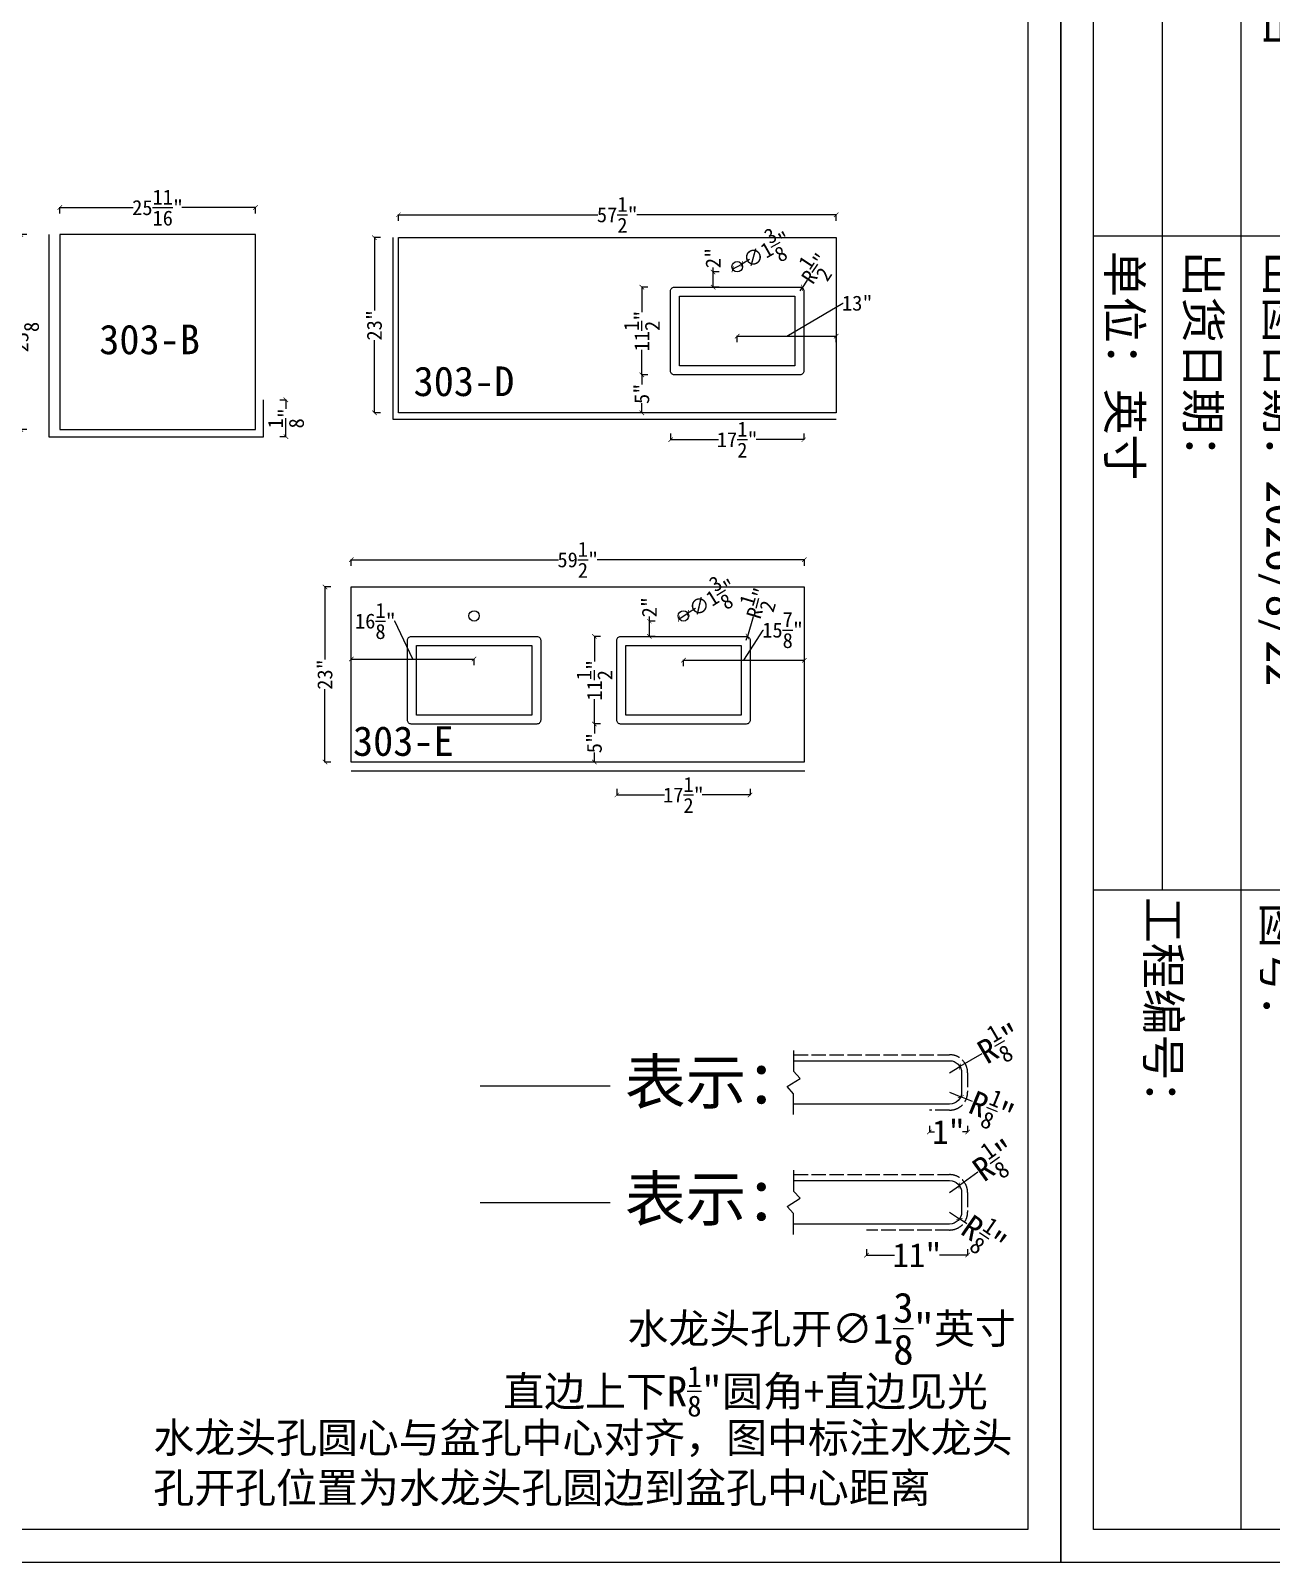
# Model space of a CAD drawing. Header units: millimetres. Extents: x 3183 to 64783, y -8707 to 2293.
# Drawn here: x 7446 to 11586, y -8707 to -3600 of the extents above; entities that cross this region are included whole.
import ezdxf
from ezdxf.lldxf.tags import DXFTag

# ---------------------------------------------------------------- set-up
doc = ezdxf.new("R2010")
doc.units = ezdxf.units.MM
doc.linetypes.add('ACAD_ISO02W100', pattern=[15, 12, -3])
for name, color, linetype in [('大样', 3, 'Continuous'), ('标注', 1, 'Continuous'), ('框', 4, 'Continuous'), ('编号', 6, 'Continuous'), ('说明', 8, 'Continuous')]:
    doc.layers.add(name, color=color, linetype=linetype)
doc.styles.get("Standard").update_dxf_attribs({"font": 'arial.ttf'})
doc.styles.add('样式 1', font='NSimSun.ttf')
tags = doc.linetypes.add('MB', pattern='A,0.5,-0.2,["MB",Standard,S=0.1,R=0,X=-0.1,Y=-0.05],-0.2', length=0.9).pattern_tags.tags
tags[6] = DXFTag(74, 10)
doc.linetypes.add('ZIGZAG', pattern='A,0.00254,-5.08,[131,ltypeshp.shx,S=5.08,R=0,X=-5.08,Y=0],-10.16,[131,ltypeshp.shx,S=5.08,R=180,X=5.08,Y=0],-5.08', length=20.32254)
doc.dimstyles.new('英寸', dxfattribs={"dimtxt": 50, "dimasz": 15, "dimexe": 1, "dimexo": 0.5, "dimtad": 0, "dimdec": 4, "dimlfac": 0.03937, "dimlunit": 5, "dimtxsty": '样式 1', "dimblk": 'ARCHTICK', "dimcen": 2.5, "dimclrt": 1, "dimadec": 0, "dimazin": 0, "dimtfac": 1, "dimtdec": 4, "dimtmove": 0, "dimatfit": 3, "dimfxl": 20, "dimfxlon": 1, "dimtolj": 1, "dimarcsym": 0})

# ---------------------------------------------------------------- blocks, each defined once
blk = doc.blocks.new('框')
for p, q in [((22381.4, -6593.4), (22381.4, -7291.7)), ((24363.8, -6593.4), (24363.8, -7291.7)), ((20795, -6844.9), (26301.7, -6844.9)), ((19174.7, -7084.3), (24363.8, -7084.3))]:
    blk.add_line(p, q)
at = {"layer": '框'}
for points in [[(16401.7, -391.7), (26401.7, -391.7), (26401.7, -7391.7), (16401.7, -7391.7)], [(16501.7, -491.7), (26301.7, -491.7), (26301.7, -7291.7), (16501.7, -7291.7)]]:
    blk.add_lwpolyline(points, close=True, dxfattribs=at)
at = {"layer": '框', "style": '样式 1'}
for tag, p in [('制图人：', (20840.1, -6764.8)), ('出图日期：', (22426.6, -6767.5)), ('图号：', (24401.3, -6776.7)), ('工程名称：', (19243.4, -6892.1)), ('车间确认：', (20840.1, -7012.5)), ('出货日期：', (22426.6, -7010.9)), ('工程编号：', (24384.7, -7131.5)), ('位置：', (19243.4, -7239.7)), ('确认：', (20840.1, -7240)), ('单位：', (22426.6, -7248.8))]:
    blk.add_attdef(tag, p, '', height=101.9, dxfattribs=at)
blk = doc.blocks.new('_ArchTick')
at = {"color": 0, "linetype": 'ByBlock', "const_width": 0.15}
blk.add_lwpolyline([(-0.5, -0.5), (0.5, 0.5)], dxfattribs=at)
blk = doc.blocks.new('*D3')
at = {"layer": 'Defpoints', "color": 0, "transparency": 16777216}
for p in [(10572.5, -7124.9), (10445, -7199.5), (10572.5, -7272.2)]:
    blk.add_point(p, dxfattribs=at)
at = {"layer": '标注', "color": 0, "lineweight": -2, "transparency": 16777216}
for p, q in [((10445, -7252.2), (10445, -7273.2)), ((10572.5, -7252.2), (10572.5, -7273.2)), ((10445, -7272.2), (10462.1, -7272.2)), ((10572.5, -7272.2), (10555.4, -7272.2))]:
    blk.add_line(p, q, dxfattribs=at)
at = {"layer": '标注', "color": 0, "lineweight": -2, "transparency": 16777216, "xscale": 15, "yscale": 15, "zscale": 15, "rotation": 180}
blk.add_blockref('_ArchTick', (10445, -7272.2), dxfattribs=at)
at = {"layer": '标注', "color": 0, "lineweight": -2, "transparency": 16777216, "xscale": 15, "yscale": 15, "zscale": 15}
blk.add_blockref('_ArchTick', (10572.5, -7272.2), dxfattribs=at)
at = {"layer": '标注', "color": 1, "transparency": 16777216, "insert": (10508.7, -7272.2), "char_height": 80, "attachment_point": 5, "style": '样式 1'}
blk.add_mtext('\\A1;1"', dxfattribs=at)
blk = doc.blocks.new('*D4')
at = {"layer": 'Defpoints', "color": 0, "transparency": 16777216}
for p in [(10512.5, -7139.5), (10549.5, -7154.6)]:
    blk.add_point(p, dxfattribs=at)
at = {"layer": '标注', "color": 0, "lineweight": -2, "transparency": 16777216}
for p in [(10512.5, -7139.5), (10588.8, -7170.6)]:
    blk.add_line(p, (10549.5, -7154.6), dxfattribs=at)
at = {"layer": '标注', "color": 0, "lineweight": -2, "transparency": 16777216, "xscale": 15, "yscale": 15, "zscale": 15, "rotation": 157.7819886964583}
blk.add_blockref('_ArchTick', (10549.5, -7154.6), dxfattribs=at)
at = {"layer": '标注', "color": 1, "transparency": 16777216, "insert": (10653, -7196.8), "char_height": 80, "attachment_point": 5, "rotation": 337.782, "style": '样式 1'}
blk.add_mtext('\\A1;R{\\H0.7x;\\S1/8;}"', dxfattribs=at)
blk = doc.blocks.new('*D5')
at = {"layer": 'Defpoints', "color": 0, "transparency": 16777216}
for p in [(10512.5, -7074.8), (10547, -7054.5)]:
    blk.add_point(p, dxfattribs=at)
at = {"layer": '标注', "color": 0, "lineweight": -2, "transparency": 16777216}
for p in [(10619.9, -7011.8), (10512.5, -7074.8)]:
    blk.add_line(p, (10547, -7054.5), dxfattribs=at)
at = {"layer": '标注', "color": 0, "lineweight": -2, "transparency": 16777216, "xscale": 15, "yscale": 15, "zscale": 15, "rotation": 210.3681656591298}
blk.add_blockref('_ArchTick', (10547, -7054.5), dxfattribs=at)
at = {"layer": '标注', "color": 1, "transparency": 16777216, "insert": (10679.8, -6976.8), "char_height": 80, "width": 32.078, "attachment_point": 5, "rotation": 30.3682, "style": '样式 1'}
blk.add_mtext('\\A1;R{\\H0.7x;\\S1/8;}"', dxfattribs=at)
blk = doc.blocks.new('*D8')
at = {"layer": 'Defpoints', "color": 0, "transparency": 16777216}
for p in [(10572.5, -7524.6), (10234.9, -7599.2), (10572.5, -7682.9)]:
    blk.add_point(p, dxfattribs=at)
at = {"layer": '标注', "color": 0, "lineweight": -2, "transparency": 16777216}
for p, q in [((10234.9, -7662.9), (10234.9, -7683.9)), ((10234.9, -7682.9), (10328.4, -7682.9)), ((10572.5, -7682.9), (10478.9, -7682.9)), ((10572.5, -7662.9), (10572.5, -7683.9))]:
    blk.add_line(p, q, dxfattribs=at)
at = {"layer": '标注', "color": 0, "lineweight": -2, "transparency": 16777216, "xscale": 15, "yscale": 15, "zscale": 15, "rotation": 180}
blk.add_blockref('_ArchTick', (10234.9, -7682.9), dxfattribs=at)
at = {"layer": '标注', "color": 0, "lineweight": -2, "transparency": 16777216, "xscale": 15, "yscale": 15, "zscale": 15}
blk.add_blockref('_ArchTick', (10572.5, -7682.9), dxfattribs=at)
at = {"layer": '标注', "color": 1, "transparency": 16777216, "insert": (10403.7, -7682.9), "char_height": 80, "attachment_point": 5, "style": '样式 1'}
blk.add_mtext('\\A1;11"', dxfattribs=at)
blk = doc.blocks.new('*D6')
at = {"layer": 'Defpoints', "color": 0, "transparency": 16777216}
for p in [(10512.5, -7539.2), (10545.5, -7561.8)]:
    blk.add_point(p, dxfattribs=at)
at = {"layer": '标注', "color": 0, "lineweight": -2, "transparency": 16777216}
for p in [(10512.5, -7539.2), (10570.2, -7578.8)]:
    blk.add_line(p, (10545.5, -7561.8), dxfattribs=at)
at = {"layer": '标注', "color": 0, "lineweight": -2, "transparency": 16777216, "xscale": 15, "yscale": 15, "zscale": 15, "rotation": 145.4963367511797}
blk.add_blockref('_ArchTick', (10545.5, -7561.8), dxfattribs=at)
at = {"layer": '标注', "color": 1, "transparency": 16777216, "insert": (10627.3, -7618.1), "char_height": 80, "attachment_point": 5, "rotation": 325.4963, "style": '样式 1'}
blk.add_mtext('\\A1;R{\\H0.7x;\\S1/8;}"', dxfattribs=at)
blk = doc.blocks.new('*D7')
at = {"layer": 'Defpoints', "color": 0, "transparency": 16777216}
for p in [(10545, -7451.1), (10512.5, -7474.5)]:
    blk.add_point(p, dxfattribs=at)
at = {"layer": '标注', "color": 0, "lineweight": -2, "transparency": 16777216}
for p in [(10512.5, -7474.5), (10606.8, -7406.6)]:
    blk.add_line(p, (10545, -7451.1), dxfattribs=at)
at = {"layer": '标注', "color": 0, "lineweight": -2, "transparency": 16777216, "xscale": 15, "yscale": 15, "zscale": 15, "rotation": 215.7626729903228}
blk.add_blockref('_ArchTick', (10545, -7451.1), dxfattribs=at)
at = {"layer": '标注', "color": 1, "transparency": 16777216, "insert": (10663.1, -7366.1), "char_height": 80, "width": 32.078, "attachment_point": 5, "rotation": 35.7627, "style": '样式 1'}
blk.add_mtext('\\A1;R{\\H0.7x;\\S1/8;}"', dxfattribs=at)
blk = doc.blocks.new('*D73')
at = {"layer": 'Defpoints', "color": 0, "transparency": 16777216}
for p in [(8196.5, -4189.9), (7544, -4335.3), (8196.5, -4335.3)]:
    blk.add_point(p, dxfattribs=at)
at = {"layer": '标注', "color": 0, "lineweight": -2, "transparency": 16777216}
for p, q in [((7544, -4209.9), (7544, -4188.9)), ((7544, -4189.9), (7789, -4189.9)), ((8196.5, -4189.9), (7951.4, -4189.9)), ((8196.5, -4209.9), (8196.5, -4188.9))]:
    blk.add_line(p, q, dxfattribs=at)
at = {"layer": '标注', "color": 0, "lineweight": -2, "transparency": 16777216, "xscale": 15, "yscale": 15, "zscale": 15, "rotation": 180}
blk.add_blockref('_ArchTick', (7544, -4189.9), dxfattribs=at)
at = {"layer": '标注', "color": 0, "lineweight": -2, "transparency": 16777216, "xscale": 15, "yscale": 15, "zscale": 15}
blk.add_blockref('_ArchTick', (8196.5, -4189.9), dxfattribs=at)
at = {"layer": '标注', "color": 1, "transparency": 16777216, "insert": (7870.2, -4189.9), "char_height": 50, "attachment_point": 5, "style": '样式 1'}
blk.add_mtext('\\A1;25{\\H1x;\\S11/16;}"', dxfattribs=at)
blk = doc.blocks.new('*D74')
at = {"layer": 'Defpoints', "color": 0, "transparency": 16777216}
for p in [(10134, -4213.8), (8673.5, -4290.2), (10134, -4290.2)]:
    blk.add_point(p, dxfattribs=at)
at = {"layer": '标注', "color": 0, "lineweight": -2, "transparency": 16777216}
for p, q in [((8673.5, -4233.8), (8673.5, -4212.8)), ((8673.5, -4213.8), (9338.8, -4213.8)), ((10134, -4213.8), (9468.6, -4213.8)), ((10134, -4233.8), (10134, -4212.8))]:
    blk.add_line(p, q, dxfattribs=at)
at = {"layer": '标注', "color": 0, "lineweight": -2, "transparency": 16777216, "xscale": 15, "yscale": 15, "zscale": 15, "rotation": 180}
blk.add_blockref('_ArchTick', (8673.5, -4213.8), dxfattribs=at)
at = {"layer": '标注', "color": 0, "lineweight": -2, "transparency": 16777216, "xscale": 15, "yscale": 15, "zscale": 15}
blk.add_blockref('_ArchTick', (10134, -4213.8), dxfattribs=at)
at = {"layer": '标注', "color": 1, "transparency": 16777216, "insert": (9403.7, -4213.8), "char_height": 50, "attachment_point": 5, "style": '样式 1'}
blk.add_mtext('\\A1;57{\\H1x;\\S1/2;}"', dxfattribs=at)
blk = doc.blocks.new('*D75')
at = {"layer": 'Defpoints', "color": 0, "transparency": 16777216}
for p in [(8593.4, -4290.2), (8673.5, -4290.2), (8673.5, -4874.4)]:
    blk.add_point(p, dxfattribs=at)
at = {"layer": '标注', "color": 0, "lineweight": -2, "transparency": 16777216}
for p, q in [((8613.4, -4290.2), (8592.4, -4290.2)), ((8593.4, -4290.2), (8593.4, -4532.8)), ((8593.4, -4874.4), (8593.4, -4631.8)), ((8613.4, -4874.4), (8592.4, -4874.4))]:
    blk.add_line(p, q, dxfattribs=at)
at = {"layer": '标注', "color": 0, "lineweight": -2, "transparency": 16777216, "xscale": 15, "yscale": 15, "zscale": 15}
for p, rotation in [((8593.4, -4290.2), 90), ((8593.4, -4874.4), 270)]:
    blk.add_blockref('_ArchTick', p, dxfattribs=dict(at, rotation=rotation))
at = {"layer": '标注', "color": 1, "transparency": 16777216, "insert": (8593.4, -4582.3), "char_height": 50, "attachment_point": 5, "rotation": 90, "style": '样式 1'}
blk.add_mtext('\\A1;23"', dxfattribs=at)
blk = doc.blocks.new('*D76')
at = {"layer": 'Defpoints', "color": 0, "transparency": 16777216}
for p in [(10134, -4618.4), (9803.8, -4747.4), (10134, -4747.4)]:
    blk.add_point(p, dxfattribs=at)
at = {"layer": '标注', "color": 0, "lineweight": -2, "transparency": 16777216}
for p, q in [((9968.9, -4618.4), (10155.7, -4508.9)), ((10155.7, -4508.9), (10157, -4508.9)), ((9803.8, -4638.4), (9803.8, -4617.4)), ((9803.8, -4618.4), (10134, -4618.4)), ((10134, -4638.4), (10134, -4617.4))]:
    blk.add_line(p, q, dxfattribs=at)
at = {"layer": '标注', "color": 0, "lineweight": -2, "transparency": 16777216, "xscale": 15, "yscale": 15, "zscale": 15, "rotation": 180}
blk.add_blockref('_ArchTick', (9803.8, -4618.4), dxfattribs=at)
at = {"layer": '标注', "color": 0, "lineweight": -2, "transparency": 16777216, "xscale": 15, "yscale": 15, "zscale": 15}
blk.add_blockref('_ArchTick', (10134, -4618.4), dxfattribs=at)
at = {"layer": '标注', "color": 1, "transparency": 16777216, "insert": (10204.3, -4508.9), "char_height": 50, "attachment_point": 5, "style": '样式 1'}
blk.add_mtext('\\A1;13"', dxfattribs=at)
blk = doc.blocks.new('*D77')
at = {"layer": 'Defpoints', "color": 0, "transparency": 16777216}
for p in [(9581.5, -4660.4), (10026, -4660.4), (10026, -4963.8)]:
    blk.add_point(p, dxfattribs=at)
at = {"layer": '标注', "color": 0, "lineweight": -2, "transparency": 16777216}
for p, q in [((9581.5, -4943.8), (9581.5, -4964.8)), ((10026, -4943.8), (10026, -4964.8)), ((9581.5, -4963.8), (9740.8, -4963.8)), ((10026, -4963.8), (9866.7, -4963.8))]:
    blk.add_line(p, q, dxfattribs=at)
at = {"layer": '标注', "color": 0, "lineweight": -2, "transparency": 16777216, "xscale": 15, "yscale": 15, "zscale": 15, "rotation": 180}
blk.add_blockref('_ArchTick', (9581.5, -4963.8), dxfattribs=at)
at = {"layer": '标注', "color": 0, "lineweight": -2, "transparency": 16777216, "xscale": 15, "yscale": 15, "zscale": 15}
blk.add_blockref('_ArchTick', (10026, -4963.8), dxfattribs=at)
at = {"layer": '标注', "color": 1, "transparency": 16777216, "insert": (9803.8, -4963.8), "char_height": 50, "attachment_point": 5, "style": '样式 1'}
blk.add_mtext('\\A1;17{\\H1x;\\S1/2;}"', dxfattribs=at)
blk = doc.blocks.new('*D78')
at = {"layer": 'Defpoints', "color": 0, "transparency": 16777216}
for p in [(9485.6, -4455.3), (9633.2, -4455.3), (9633.2, -4747.4)]:
    blk.add_point(p, dxfattribs=at)
at = {"layer": '标注', "color": 0, "lineweight": -2, "transparency": 16777216}
for p, q in [((9505.6, -4455.3), (9484.6, -4455.3)), ((9485.6, -4455.3), (9485.6, -4538.5)), ((9485.6, -4747.4), (9485.6, -4664.3)), ((9505.6, -4747.4), (9484.6, -4747.4))]:
    blk.add_line(p, q, dxfattribs=at)
at = {"layer": '标注', "color": 0, "lineweight": -2, "transparency": 16777216, "xscale": 15, "yscale": 15, "zscale": 15}
for p, rotation in [((9485.6, -4455.3), 90), ((9485.6, -4747.4), 270)]:
    blk.add_blockref('_ArchTick', p, dxfattribs=dict(at, rotation=rotation))
at = {"layer": '标注', "color": 1, "transparency": 16777216, "insert": (9485.6, -4601.4), "char_height": 50, "attachment_point": 5, "rotation": 90, "style": '样式 1'}
blk.add_mtext('\\A1;11{\\H1x;\\S1/2;}"', dxfattribs=at)
blk = doc.blocks.new('*D79')
at = {"layer": 'Defpoints', "color": 0, "transparency": 16777216}
for p in [(9681.4, -4747.4), (9485.6, -4874.4), (9681.4, -4874.4)]:
    blk.add_point(p, dxfattribs=at)
at = {"layer": '标注', "color": 0, "lineweight": -2, "transparency": 16777216}
for p, q in [((9505.6, -4747.4), (9484.6, -4747.4)), ((9485.6, -4747.4), (9485.6, -4779.6)), ((9485.6, -4874.4), (9485.6, -4842.3)), ((9505.6, -4874.4), (9484.6, -4874.4))]:
    blk.add_line(p, q, dxfattribs=at)
at = {"layer": '标注', "color": 0, "lineweight": -2, "transparency": 16777216, "xscale": 15, "yscale": 15, "zscale": 15}
for p, rotation in [((9485.6, -4747.4), 90), ((9485.6, -4874.4), 270)]:
    blk.add_blockref('_ArchTick', p, dxfattribs=dict(at, rotation=rotation))
at = {"layer": '标注', "color": 1, "transparency": 16777216, "insert": (9485.6, -4810.9), "char_height": 50, "attachment_point": 5, "rotation": 90, "style": '样式 1'}
blk.add_mtext('\\A1;5"', dxfattribs=at)
blk = doc.blocks.new('*D80')
at = {"layer": 'Defpoints', "color": 0, "transparency": 16777216}
for p in [(9723.1, -4404.5), (9803.8, -4404.5), (9803.8, -4455.3)]:
    blk.add_point(p, dxfattribs=at)
at = {"layer": '标注', "color": 0, "lineweight": -2, "transparency": 16777216}
for p, q in [((9723.1, -4404.5), (9723.1, -4389.5)), ((9743.1, -4404.5), (9722.1, -4404.5)), ((9723.1, -4455.3), (9723.1, -4404.5)), ((9743.1, -4455.3), (9722.1, -4455.3))]:
    blk.add_line(p, q, dxfattribs=at)
at = {"layer": '标注', "color": 0, "lineweight": -2, "transparency": 16777216, "xscale": 15, "yscale": 15, "zscale": 15}
for p, rotation in [((9723.1, -4404.5), 90), ((9723.1, -4455.3), 270)]:
    blk.add_blockref('_ArchTick', p, dxfattribs=dict(at, rotation=rotation))
at = {"layer": '标注', "color": 1, "transparency": 16777216, "insert": (9723.1, -4357.9), "char_height": 50, "attachment_point": 5, "rotation": 90, "style": '样式 1'}
blk.add_mtext('\\A1;2"', dxfattribs=at)
blk = doc.blocks.new('*D81')
at = {"layer": 'Defpoints', "color": 0, "transparency": 16777216}
for p in [(10013.3, -4468), (10020.3, -4457.5)]:
    blk.add_point(p, dxfattribs=at)
at = {"layer": '标注', "color": 0, "lineweight": -2, "transparency": 16777216}
for p in [(10037, -4432.5), (10013.3, -4468)]:
    blk.add_line(p, (10020.3, -4457.5), dxfattribs=at)
at = {"layer": '标注', "color": 0, "lineweight": -2, "transparency": 16777216, "xscale": 15, "yscale": 15, "zscale": 15, "rotation": 236.3484151887095}
blk.add_blockref('_ArchTick', (10020.3, -4457.5), dxfattribs=at)
at = {"layer": '标注', "color": 1, "transparency": 16777216, "insert": (10063.5, -4392.6), "char_height": 50, "attachment_point": 5, "rotation": 56.3484, "style": '样式 1'}
blk.add_mtext('\\A1;R{\\H1x;\\S1/2;}"', dxfattribs=at)
blk = doc.blocks.new('*D82')
at = {"layer": 'Defpoints', "color": 0, "transparency": 16777216}
for p in [(9818.9, -4378.4), (9788.6, -4395.7)]:
    blk.add_point(p, dxfattribs=at)
at = {"layer": '标注', "color": 0, "lineweight": -2, "transparency": 16777216}
for p in [(9788.6, -4395.7), (9844.9, -4363.5)]:
    blk.add_line(p, (9818.9, -4378.4), dxfattribs=at)
at = {"layer": '标注', "color": 0, "lineweight": -2, "transparency": 16777216, "xscale": 15, "yscale": 15, "zscale": 15}
for p, rotation in [((9788.6, -4395.7), 29.77263839779926), ((9818.9, -4378.4), 209.7726383977993)]:
    blk.add_blockref('_ArchTick', p, dxfattribs=dict(at, rotation=rotation))
at = {"layer": '标注', "color": 1, "transparency": 16777216, "insert": (9902.5, -4330.6), "char_height": 50, "attachment_point": 5, "rotation": 29.7726, "style": '样式 1'}
blk.add_mtext('\\A1;∅1{\\H1x;\\S3/8;}"', dxfattribs=at)
blk = doc.blocks.new('*D85')
at = {"layer": 'Defpoints', "color": 0, "transparency": 16777216}
for p in [(10027.7, -5364.3), (8516.4, -5454.7), (10027.7, -5454.7)]:
    blk.add_point(p, dxfattribs=at)
at = {"layer": '标注', "color": 0, "lineweight": -2, "transparency": 16777216}
for p, q in [((8516.4, -5384.3), (8516.4, -5363.3)), ((8516.4, -5364.3), (9207.1, -5364.3)), ((10027.7, -5364.3), (9336.9, -5364.3)), ((10027.7, -5384.3), (10027.7, -5363.3))]:
    blk.add_line(p, q, dxfattribs=at)
at = {"layer": '标注', "color": 0, "lineweight": -2, "transparency": 16777216, "xscale": 15, "yscale": 15, "zscale": 15, "rotation": 180}
blk.add_blockref('_ArchTick', (8516.4, -5364.3), dxfattribs=at)
at = {"layer": '标注', "color": 0, "lineweight": -2, "transparency": 16777216, "xscale": 15, "yscale": 15, "zscale": 15}
blk.add_blockref('_ArchTick', (10027.7, -5364.3), dxfattribs=at)
at = {"layer": '标注', "color": 1, "transparency": 16777216, "insert": (9272, -5364.3), "char_height": 50, "attachment_point": 5, "style": '样式 1'}
blk.add_mtext('\\A1;59{\\H1x;\\S1/2;}"', dxfattribs=at)
blk = doc.blocks.new('*D86')
at = {"layer": 'Defpoints', "color": 0, "transparency": 16777216}
for p in [(8516.4, -5454.7), (8428.5, -6038.9), (8516.4, -6038.9)]:
    blk.add_point(p, dxfattribs=at)
at = {"layer": '标注', "color": 0, "lineweight": -2, "transparency": 16777216}
for p, q in [((8448.5, -5454.7), (8427.5, -5454.7)), ((8428.5, -5454.7), (8428.5, -5697.3)), ((8428.5, -6038.9), (8428.5, -5796.3)), ((8448.5, -6038.9), (8427.5, -6038.9))]:
    blk.add_line(p, q, dxfattribs=at)
at = {"layer": '标注', "color": 0, "lineweight": -2, "transparency": 16777216, "xscale": 15, "yscale": 15, "zscale": 15}
for p, rotation in [((8428.5, -5454.7), 90), ((8428.5, -6038.9), 270)]:
    blk.add_blockref('_ArchTick', p, dxfattribs=dict(at, rotation=rotation))
at = {"layer": '标注', "color": 1, "transparency": 16777216, "insert": (8428.5, -5746.8), "char_height": 50, "attachment_point": 5, "rotation": 90, "style": '样式 1'}
blk.add_mtext('\\A1;23"', dxfattribs=at)
blk = doc.blocks.new('*D87')
at = {"layer": 'Defpoints', "color": 0, "transparency": 16777216}
for p in [(8925.9, -5695.4), (8516.4, -5775.9), (8925.9, -5911.9)]:
    blk.add_point(p, dxfattribs=at)
at = {"layer": '标注', "color": 0, "lineweight": -2, "transparency": 16777216}
for p, q in [((8661.3, -5568.5), (8660, -5568.5)), ((8721.1, -5695.4), (8661.3, -5568.5)), ((8516.4, -5715.4), (8516.4, -5694.4)), ((8516.4, -5695.4), (8925.9, -5695.4)), ((8925.9, -5715.4), (8925.9, -5694.4))]:
    blk.add_line(p, q, dxfattribs=at)
at = {"layer": '标注', "color": 0, "lineweight": -2, "transparency": 16777216, "xscale": 15, "yscale": 15, "zscale": 15, "rotation": 180}
blk.add_blockref('_ArchTick', (8516.4, -5695.4), dxfattribs=at)
at = {"layer": '标注', "color": 0, "lineweight": -2, "transparency": 16777216, "xscale": 15, "yscale": 15, "zscale": 15}
blk.add_blockref('_ArchTick', (8925.9, -5695.4), dxfattribs=at)
at = {"layer": '标注', "color": 1, "transparency": 16777216, "insert": (8596.7, -5568.5), "char_height": 50, "attachment_point": 5, "style": '样式 1'}
blk.add_mtext('\\A1;16{\\H1x;\\S1/8;}"', dxfattribs=at)
blk = doc.blocks.new('*D88')
at = {"layer": 'Defpoints', "color": 0, "transparency": 16777216}
for p in [(10027.7, -5699.4), (9624.4, -5911.9), (10027.7, -5911.9)]:
    blk.add_point(p, dxfattribs=at)
at = {"layer": '标注', "color": 0, "lineweight": -2, "transparency": 16777216}
for p, q in [((9826, -5699.4), (9890.7, -5598.6)), ((9890.7, -5598.6), (9892, -5598.6)), ((9624.4, -5719.4), (9624.4, -5698.4)), ((9624.4, -5699.4), (10027.7, -5699.4)), ((10027.7, -5719.4), (10027.7, -5698.4))]:
    blk.add_line(p, q, dxfattribs=at)
at = {"layer": '标注', "color": 0, "lineweight": -2, "transparency": 16777216, "xscale": 15, "yscale": 15, "zscale": 15, "rotation": 180}
blk.add_blockref('_ArchTick', (9624.4, -5699.4), dxfattribs=at)
at = {"layer": '标注', "color": 0, "lineweight": -2, "transparency": 16777216, "xscale": 15, "yscale": 15, "zscale": 15}
blk.add_blockref('_ArchTick', (10027.7, -5699.4), dxfattribs=at)
at = {"layer": '标注', "color": 1, "transparency": 16777216, "insert": (9955.3, -5598.6), "char_height": 50, "attachment_point": 5, "style": '样式 1'}
blk.add_mtext('\\A1;15{\\H1x;\\S7/8;}"', dxfattribs=at)
blk = doc.blocks.new('*D89')
at = {"layer": 'Defpoints', "color": 0, "transparency": 16777216}
for p in [(9327.3, -5619.8), (9483.9, -5619.8), (9483.9, -5911.9)]:
    blk.add_point(p, dxfattribs=at)
at = {"layer": '标注', "color": 0, "lineweight": -2, "transparency": 16777216}
for p, q in [((9347.3, -5619.8), (9326.3, -5619.8)), ((9327.3, -5619.8), (9327.3, -5703)), ((9327.3, -5911.9), (9327.3, -5828.8)), ((9347.3, -5911.9), (9326.3, -5911.9))]:
    blk.add_line(p, q, dxfattribs=at)
at = {"layer": '标注', "color": 0, "lineweight": -2, "transparency": 16777216, "xscale": 15, "yscale": 15, "zscale": 15}
for p, rotation in [((9327.3, -5619.8), 90), ((9327.3, -5911.9), 270)]:
    blk.add_blockref('_ArchTick', p, dxfattribs=dict(at, rotation=rotation))
at = {"layer": '标注', "color": 1, "transparency": 16777216, "insert": (9327.3, -5765.9), "char_height": 50, "attachment_point": 5, "rotation": 90, "style": '样式 1'}
blk.add_mtext('\\A1;11{\\H1x;\\S1/2;}"', dxfattribs=at)
blk = doc.blocks.new('*D90')
at = {"layer": 'Defpoints', "color": 0, "transparency": 16777216}
for p in [(9483.9, -5911.9), (9327.3, -6038.9), (9483.9, -6038.9)]:
    blk.add_point(p, dxfattribs=at)
at = {"layer": '标注', "color": 0, "lineweight": -2, "transparency": 16777216}
for p, q in [((9347.3, -5911.9), (9326.3, -5911.9)), ((9327.3, -5911.9), (9327.3, -5944.1)), ((9327.3, -6038.9), (9327.3, -6006.8)), ((9347.3, -6038.9), (9326.3, -6038.9))]:
    blk.add_line(p, q, dxfattribs=at)
at = {"layer": '标注', "color": 0, "lineweight": -2, "transparency": 16777216, "xscale": 15, "yscale": 15, "zscale": 15}
for p, rotation in [((9327.3, -5911.9), 90), ((9327.3, -6038.9), 270)]:
    blk.add_blockref('_ArchTick', p, dxfattribs=dict(at, rotation=rotation))
at = {"layer": '标注', "color": 1, "transparency": 16777216, "insert": (9327.3, -5975.4), "char_height": 50, "attachment_point": 5, "rotation": 90, "style": '样式 1'}
blk.add_mtext('\\A1;5"', dxfattribs=at)
blk = doc.blocks.new('*D91')
at = {"layer": 'Defpoints', "color": 0, "transparency": 16777216}
for p in [(9402.2, -5842.1), (9846.7, -5842.1), (9846.7, -6148.6)]:
    blk.add_point(p, dxfattribs=at)
at = {"layer": '标注', "color": 0, "lineweight": -2, "transparency": 16777216}
for p, q in [((9402.2, -6128.6), (9402.2, -6149.6)), ((9846.7, -6128.6), (9846.7, -6149.6)), ((9402.2, -6148.6), (9561.5, -6148.6)), ((9846.7, -6148.6), (9687.3, -6148.6))]:
    blk.add_line(p, q, dxfattribs=at)
at = {"layer": '标注', "color": 0, "lineweight": -2, "transparency": 16777216, "xscale": 15, "yscale": 15, "zscale": 15, "rotation": 180}
blk.add_blockref('_ArchTick', (9402.2, -6148.6), dxfattribs=at)
at = {"layer": '标注', "color": 0, "lineweight": -2, "transparency": 16777216, "xscale": 15, "yscale": 15, "zscale": 15}
blk.add_blockref('_ArchTick', (9846.7, -6148.6), dxfattribs=at)
at = {"layer": '标注', "color": 1, "transparency": 16777216, "insert": (9624.4, -6148.6), "char_height": 50, "attachment_point": 5, "style": '样式 1'}
blk.add_mtext('\\A1;17{\\H1x;\\S1/2;}"', dxfattribs=at)
blk = doc.blocks.new('*D92')
at = {"layer": 'Defpoints', "color": 0, "transparency": 16777216}
for p in [(9510.6, -5569), (9624.4, -5569), (9624.4, -5619.8)]:
    blk.add_point(p, dxfattribs=at)
at = {"layer": '标注', "color": 0, "lineweight": -2, "transparency": 16777216}
for p, q in [((9510.6, -5569), (9510.6, -5554)), ((9530.6, -5569), (9509.6, -5569)), ((9510.6, -5619.8), (9510.6, -5569)), ((9530.6, -5619.8), (9509.6, -5619.8))]:
    blk.add_line(p, q, dxfattribs=at)
at = {"layer": '标注', "color": 0, "lineweight": -2, "transparency": 16777216, "xscale": 15, "yscale": 15, "zscale": 15}
for p, rotation in [((9510.6, -5569), 90), ((9510.6, -5619.8), 270)]:
    blk.add_blockref('_ArchTick', p, dxfattribs=dict(at, rotation=rotation))
at = {"layer": '标注', "color": 1, "transparency": 16777216, "insert": (9510.6, -5522.4), "char_height": 50, "attachment_point": 5, "rotation": 90, "style": '样式 1'}
blk.add_mtext('\\A1;2"', dxfattribs=at)
blk = doc.blocks.new('*D93')
at = {"layer": 'Defpoints', "color": 0, "transparency": 16777216}
for p in [(9834, -5632.5), (9837.7, -5620.4)]:
    blk.add_point(p, dxfattribs=at)
at = {"layer": '标注', "color": 0, "lineweight": -2, "transparency": 16777216}
for p in [(9857.5, -5554.8), (9834, -5632.5)]:
    blk.add_line(p, (9837.7, -5620.4), dxfattribs=at)
at = {"layer": '标注', "color": 0, "lineweight": -2, "transparency": 16777216, "xscale": 15, "yscale": 15, "zscale": 15, "rotation": 253.1310082777116}
blk.add_blockref('_ArchTick', (9837.7, -5620.4), dxfattribs=at)
at = {"layer": '标注', "color": 1, "transparency": 16777216, "insert": (9871.5, -5508.9), "char_height": 50, "attachment_point": 5, "rotation": 73.131, "style": '样式 1'}
blk.add_mtext('\\A1;R{\\H1x;\\S1/2;}"', dxfattribs=at)
blk = doc.blocks.new('*D94')
at = {"layer": 'Defpoints', "color": 0, "transparency": 16777216}
for p in [(9609.6, -5560.8), (9639.2, -5542.3)]:
    blk.add_point(p, dxfattribs=at)
at = {"layer": '标注', "color": 0, "lineweight": -2, "transparency": 16777216}
for p in [(9609.6, -5560.8), (9664.7, -5526.5)]:
    blk.add_line(p, (9639.2, -5542.3), dxfattribs=at)
at = {"layer": '标注', "color": 0, "lineweight": -2, "transparency": 16777216, "xscale": 15, "yscale": 15, "zscale": 15}
for p, rotation in [((9609.6, -5560.8), 31.93261792100261), ((9639.2, -5542.3), 211.9326179210025)]:
    blk.add_blockref('_ArchTick', p, dxfattribs=dict(at, rotation=rotation))
at = {"layer": '标注', "color": 1, "transparency": 16777216, "insert": (9720.9, -5491.4), "char_height": 50, "attachment_point": 5, "rotation": 31.9326, "style": '样式 1'}
blk.add_mtext('\\A1;∅1{\\H1x;\\S3/8;}"', dxfattribs=at)
blk = doc.blocks.new('*D97')
at = {"layer": 'Defpoints', "color": 0, "transparency": 16777216}
for p in [(7414, -4279.4), (7585.1, -4279.4), (7585.1, -4930.3)]:
    blk.add_point(p, dxfattribs=at)
at = {"layer": '标注', "color": 0, "lineweight": -2, "transparency": 16777216}
for p, q in [((7434, -4279.4), (7413, -4279.4)), ((7414, -4279.4), (7414, -4539.3)), ((7414, -4930.3), (7414, -4670.5)), ((7434, -4930.3), (7413, -4930.3))]:
    blk.add_line(p, q, dxfattribs=at)
at = {"layer": '标注', "color": 0, "lineweight": -2, "transparency": 16777216, "xscale": 15, "yscale": 15, "zscale": 15}
for p, rotation in [((7414, -4279.4), 90), ((7414, -4930.3), 270)]:
    blk.add_blockref('_ArchTick', p, dxfattribs=dict(at, rotation=rotation))
at = {"layer": '标注', "color": 1, "transparency": 16777216, "insert": (7414, -4604.9), "char_height": 50, "attachment_point": 5, "rotation": 90, "style": '样式 1'}
blk.add_mtext('\\A1;25{\\H1x;\\S5/8;}"', dxfattribs=at)
blk = doc.blocks.new('*D98')
at = {"layer": 'Defpoints', "color": 0, "transparency": 16777216}
for p in [(8222.9, -4830.9), (8222.9, -4953.8), (8298.1, -4953.8)]:
    blk.add_point(p, dxfattribs=at)
at = {"layer": '标注', "color": 0, "lineweight": -2, "transparency": 16777216}
for p, q in [((8278.1, -4830.9), (8299.1, -4830.9)), ((8298.1, -4830.9), (8298.1, -4860.7)), ((8278.1, -4953.8), (8299.1, -4953.8)), ((8298.1, -4953.8), (8298.1, -4924))]:
    blk.add_line(p, q, dxfattribs=at)
at = {"layer": '标注', "color": 0, "lineweight": -2, "transparency": 16777216, "xscale": 15, "yscale": 15, "zscale": 15}
for p, rotation in [((8298.1, -4830.9), 90), ((8298.1, -4953.8), 270)]:
    blk.add_blockref('_ArchTick', p, dxfattribs=dict(at, rotation=rotation))
at = {"layer": '标注', "color": 1, "transparency": 16777216, "insert": (8298.1, -4892.4), "char_height": 50, "attachment_point": 5, "rotation": 90, "style": '样式 1'}
blk.add_mtext('\\A1;\\S1/8;"', dxfattribs=at)

msp = doc.modelspace()

# ---------------------------------------------------------------- linework, layer by layer
for p, q in [((9991.95511, -7000.07074), (9991.95511, -7069.46682)), ((9970.18661, -7120.5356), (10013.7236, -7093.68529)), ((9991.95511, -7069.46682), (10013.7236, -7093.68529)), ((9991.95511, -7144.75407), (9970.18661, -7120.5356)), ((9991.95511, -7214.15015), (9991.95511, -7144.75407)), ((9991.95511, -7399.79838), (9991.95511, -7469.19446)), ((9970.18661, -7520.26325), (10013.7236, -7493.41293)), ((9991.95511, -7469.19446), (10013.7236, -7493.41293)), ((9991.95511, -7544.48172), (9970.18661, -7520.26325)), ((9991.95511, -7613.8778), (9991.95511, -7544.48172))]:
    msp.add_line(p, q)
at = {"linetype": 'ZIGZAG', "ltscale": 15}
msp.add_line((8945.71208, -7118.09391), (9379.61685, -7118.09391), dxfattribs=at)
at = {"linetype": 'MB', "ltscale": 470}
msp.add_line((8945.71208, -7507.88816), (9379.61685, -7507.88816), dxfattribs=at)
for points in [[(7543.99068, -4930.32394), (8196.45368, -4930.32394), (8196.45368, -4279.44894), (7543.99068, -4279.44894)], [(8673.45209, -4290.23445), (10133.95209, -4290.23445), (10133.95209, -4874.43445), (8673.45209, -4874.43445)], [(8516.35427, -5454.72776), (10027.65427, -5454.72776), (10027.65427, -6038.92776), (8516.35427, -6038.92776)]]:
    msp.add_lwpolyline(points, close=True)
for points in [[(10013.30209, -4747.43445), (9594.20209, -4747.43445, -0.4142135624), (9581.50209, -4734.73445), (9581.50209, -4468.03445, -0.4142135624), (9594.20209, -4455.33445), (10013.30209, -4455.33445, -0.4142135624), (10026.00209, -4468.03445), (10026.00209, -4734.73445, -0.4142135624)], [(9135.47927, -5911.92776), (8716.37927, -5911.92776, -0.4142135624), (8703.67927, -5899.22776), (8703.67927, -5632.52776, -0.4142135624), (8716.37927, -5619.82776), (9135.47927, -5619.82776, -0.4142135624), (9148.17927, -5632.52776), (9148.17927, -5899.22776, -0.4142135624)], [(9833.97927, -5911.92776), (9414.87927, -5911.92776, -0.4142135624), (9402.17927, -5899.22776), (9402.17927, -5632.52776, -0.4142135624), (9414.87927, -5619.82776), (9833.97927, -5619.82776, -0.4142135624), (9846.67927, -5632.52776), (9846.67927, -5899.22776, -0.4142135624)]]:
    msp.add_lwpolyline(points, format="xyb", close=True)
at = {"linetype": 'ACAD_ISO02W100', "ltscale": 4}
for points in [[(9991.95511, -7014.76878), (10512.49255, -7014.76878, -0.4142135624), (10572.49255, -7074.76878), (10572.49255, -7139.45211, -0.4142135624), (10512.49255, -7199.45211), (10444.99817, -7199.45211)], [(9991.95511, -7414.49642), (10512.49255, -7414.49642, -0.4142135624), (10572.49255, -7474.49642), (10572.49255, -7539.17976, -0.4142135624), (10512.49255, -7599.17976), (10234.87345, -7599.17976)]]:
    msp.add_lwpolyline(points, format="xyb", dxfattribs=at)
for points in [[(9991.95511, -7034.76878), (10512.49255, -7034.76878, -0.4142135624), (10552.49255, -7074.76878), (10552.49255, -7139.45211, -0.4142135624), (10512.49255, -7179.45211), (9991.95511, -7179.45211)], [(9991.95511, -7434.49642), (10512.49255, -7434.49642, -0.4142135624), (10552.49255, -7474.49642), (10552.49255, -7539.17976, -0.4142135624), (10512.49255, -7579.17976), (9991.95511, -7579.17976)]]:
    msp.add_lwpolyline(points, format="xyb")
for centre in [(9803.75209, -4387.07195), (8925.92927, -5551.56526), (9624.42927, -5551.56526)]:
    msp.add_circle(centre, 17.4625)
at = {"layer": '大样', "linetype": 'ZIGZAG', "ltscale": 5}
msp.add_line((8516.35427, -6067.98507), (10029.11217, -6067.98507), dxfattribs=at)
for points in [[(7507.5136, -4279.44894), (7507.5136, -4953.82226), (8222.91118, -4953.82226), (8222.91118, -4830.88545)], [(8654.78313, -4290.23445), (8654.78313, -4895.16891), (10133.40736, -4895.16891)]]:
    msp.add_lwpolyline(points, dxfattribs=at)
for points in [[(9996.00209, -4717.43445), (9611.50209, -4717.43445), (9611.50209, -4485.33445), (9996.00209, -4485.33445)], [(9118.17927, -5881.92776), (8733.67927, -5881.92776), (8733.67927, -5649.82776), (9118.17927, -5649.82776)], [(9816.67927, -5881.92776), (9432.17927, -5881.92776), (9432.17927, -5649.82776), (9816.67927, -5649.82776)]]:
    msp.add_lwpolyline(points, close=True, dxfattribs=at)

# ---------------------------------------------------------------- block references
at = {"layer": '框', "xscale": 1.1, "yscale": 1.1, "zscale": 1.1, "rotation": 270}
msp.add_blockref('框', (11313.73076, 20334.46211), dxfattribs=at)
at = {"layer": '框'}
ref = msp.add_blockref('框', (19013.73076, 20334.46211), dxfattribs=dict(at, xscale=1.1, yscale=1.1, zscale=1.1, rotation=270))
ref.add_attrib('工程编号：', '工程编号：', (11169.07718, -6488.7132), dxfattribs={"height": 112.081678, "rotation": 270, "style": '样式 1'})
ref.add_attrib('图号：', '图号：', (11559.34886, -6506.94221), dxfattribs={"height": 112.081678, "rotation": 270, "style": '样式 1'})
ref.add_attrib('出图日期：', '出图日期：2026/8/22', (11569.43658, -4334.785), dxfattribs={"height": 112.0816776, "rotation": 270, "style": '样式 1'})
ref.add_attrib('出货日期：', '出货日期：', (11301.71776, -4334.785), dxfattribs={"height": 112.081678, "rotation": 270, "style": '样式 1'})
ref.add_attrib('单位：', '单位：英寸', (11040.04302, -4334.785), dxfattribs={"height": 112.081678, "rotation": 270, "style": '样式 1'})
ref.add_attrib('制图人：', '制图人：陈俊名', (11572.42278, -2589.67665), dxfattribs={"height": 112.081678, "rotation": 270, "style": '样式 1'})

# ---------------------------------------------------------------- texts
at = {"style": '样式 1'}
for p in [(9429.05657, -7179.06421), (9429.05657, -7568.85846)]:
    msp.add_text('表示：', height=148.335143, dxfattribs=at).set_placement(p)
at = {"layer": '编号', "style": '样式 1'}
for s, p in [('303-B', (7675.27747, -4678.90928)), ('303-D', (8724.10675, -4818.46594)), ('303-E', (8521.86442, -6018.15404))]:
    msp.add_text(s, height=98.784974, dxfattribs=at).set_placement(p)
at = {"layer": '说明', "char_height": 100.0649113, "attachment_point": 1, "style": '样式 1'}
for s, insert, width in [('\\A1;水龙头孔开∅1\\S3/8;"英寸', (9437.53961, -7807.77114), 1302.0825707), ('\\A1;\\pxql;直边上下R{\\H0.7x;\\S1/8;}"圆角+直边见光', (9023.23137, -8052.88307), 1776.3365841), ('水龙头孔圆心与盆孔中心对齐，图中标注水龙头孔开孔位置为水龙头孔圆边到盆孔中心距离', (7855.7927, -8241.77375), 2932.7286827)]:
    msp.add_mtext(s, dxfattribs=dict(at, insert=insert, width=width))

# ---------------------------------------------------------------- dimensions: what is measured, and where the dimension line sits
at = {"layer": '标注'}
for base, p1, p2, picture, middle in [((8196.45368, -4189.86996), (7543.99068, -4335.33618), (8196.45368, -4335.33618), '*D73', (7870.22218, -4189.86996)), ((10133.95209, -4213.8395), (8673.45209, -4290.23445), (10133.95209, -4290.23445), '*D74', (9403.70209, -4213.8395)), ((10026.00209, -4963.81713), (9581.50209, -4660.40265), (10026.00209, -4660.40265), '*D77', (9803.75209, -4963.81713)), ((10027.65427, -5364.31455), (8516.35427, -5454.72776), (10027.65427, -5454.72776), '*D85', (9272.00427, -5364.31455)), ((9846.67927, -6148.6364), (9402.17927, -5842.14586), (9846.67927, -5842.14586), '*D91', (9624.42927, -6148.6364))]:
    dim = msp.add_linear_dim(base=base, p1=p1, p2=p2, dimstyle='英寸', override={"dimpost": '"'}, dxfattribs=at)
    dim.commit()
    dim.dimension.update_dxf_attribs({"geometry": picture, "text_midpoint": middle})
for base, p1, p2, picture, middle in [((7413.99228, -4279.44894), (7585.13633, -4930.32394), (7585.13633, -4279.44894), '*D97', (7413.99228, -4604.88644)), ((8593.37339, -4290.23445), (8673.45209, -4874.43445), (8673.45209, -4290.23445), '*D75', (8593.37339, -4582.33445)), ((9723.1153, -4404.53445), (9803.75209, -4455.33445), (9803.75209, -4404.53445), '*D80', (9723.1153, -4357.90386)), ((9485.60715, -4455.33445), (9633.23378, -4747.43445), (9633.23378, -4455.33445), '*D78', (9485.60715, -4601.38445)), ((9485.60715, -4874.43445), (9681.37293, -4747.43445), (9681.37293, -4874.43445), '*D79', (9485.60715, -4810.93445)), ((8428.52589, -6038.92776), (8516.35427, -5454.72776), (8516.35427, -6038.92776), '*D86', (8428.52589, -5746.82776)), ((9510.61826, -5569.02776), (9624.42927, -5619.82776), (9624.42927, -5569.02776), '*D92', (9510.61826, -5522.39718)), ((9327.25642, -5619.82776), (9483.85791, -5911.92776), (9483.85791, -5619.82776), '*D89', (9327.25642, -5765.87776)), ((9327.25642, -6038.92776), (9483.85791, -5911.92776), (9483.85791, -6038.92776), '*D90', (9327.25642, -5975.42776))]:
    dim = msp.add_linear_dim(base=base, p1=p1, p2=p2, angle=90, dimstyle='英寸', override={"dimpost": '"'}, dxfattribs=at)
    dim.commit()
    dim.dimension.update_dxf_attribs({"geometry": picture, "text_midpoint": middle})
for p1, p2, picture, middle in [((9788.59459, -4395.74312), (9818.90958, -4378.40078), '*D82', (9902.46999, -4330.59826)), ((9609.60936, -5560.80156), (9639.24918, -5542.32897), '*D94', (9720.94855, -5491.41104))]:
    dim = msp.add_diameter_dim_2p(p1=p1, p2=p2, dimstyle='英寸', override={"dimpost": '"'}, dxfattribs=at)
    dim.commit()
    dim.dimension.update_dxf_attribs({"geometry": picture, "text_midpoint": middle})
dim = msp.add_radius_dim(center=(10013.30209, -4468.03445), mpoint=(10020.33968, -4457.46268), dimstyle='英寸', override={"dimpost": '"'}, dxfattribs=at)
dim.commit()
dim.dimension.update_dxf_attribs({"geometry": '*D81', "text_midpoint": (10063.54683, -4392.55755)})
for base, p1, p2, picture, middle in [((10133.95209, -4618.3919), (9803.75209, -4747.43445), (10133.95209, -4747.43445), '*D76', (10157.61906, -4508.89681)), ((8925.92927, -5695.40559), (8516.35427, -5775.85438), (8925.92927, -5911.92776), '*D87', (8659.40209, -5568.48848)), ((10027.65427, -5699.37299), (9624.42927, -5911.92776), (10027.65427, -5911.92776), '*D88', (9892.59752, -5598.61274))]:
    dim = msp.add_linear_dim(base=base, p1=p1, p2=p2, dimstyle='英寸', override={"dimpost": '"', "dimtmove": 1}, dxfattribs=at)
    dim.commit()
    dim.dimension.update_dxf_attribs({"geometry": picture, "text_midpoint": middle, "dimtype": 160})
dim = msp.add_linear_dim(base=(8298.09825, -4953.82226), p1=(8222.91118, -4830.88545), p2=(8222.91118, -4953.82226), angle=90, text='\\S1/8;"', dimstyle='英寸', override={"dimpost": '"'}, dxfattribs=at)
dim.commit()
dim.dimension.update_dxf_attribs({"geometry": '*D98', "text_midpoint": (8298.09825, -4892.35386)})
dim = msp.add_radius_dim(center=(9833.97927, -5632.52776), mpoint=(9837.66461, -5620.37423), dimstyle='英寸', override={"dimpost": '"'}, dxfattribs=at)
dim.commit()
dim.dimension.update_dxf_attribs({"geometry": '*D93', "text_midpoint": (9871.46863, -5508.89523), "dimtype": 164})
for center, mpoint, picture, middle in [((10512.49255, -7074.76878), (10547.00434, -7054.5466), '*D5', (10679.75061, -6976.76393)), ((10512.49255, -7139.45211), (10549.52262, -7154.57738), '*D4', (10652.99693, -7196.84242)), ((10512.49255, -7474.49642), (10544.95034, -7451.11926), '*D7', (10663.05154, -7366.05889))]:
    dim = msp.add_radius_dim(center=center, mpoint=mpoint, text='R{\\H0.7x;\\S1/8;}"', dimstyle='英寸', override={"dimtxt": 80, "dimpost": '"'}, dxfattribs=at)
    dim.commit()
    dim.dimension.update_dxf_attribs({"geometry": picture, "text_midpoint": middle, "dimtype": 164})
for base, p1, p2, text, picture, middle in [((10572.49255, -7272.16455), (10444.99817, -7199.45211), (10572.49255, -7124.88443), '1"', '*D3', (10508.74536, -7272.16455)), ((10572.49255, -7682.89966), (10234.87345, -7599.17976), (10572.49255, -7524.61208), '11"', '*D8', (10403.683, -7682.89966))]:
    dim = msp.add_linear_dim(base=base, p1=p1, p2=p2, text=text, dimstyle='英寸', override={"dimtxt": 80, "dimpost": '"'}, dxfattribs=at)
    dim.commit()
    dim.dimension.update_dxf_attribs({"geometry": picture, "text_midpoint": middle})
dim = msp.add_radius_dim(center=(10512.49255, -7539.17976), mpoint=(10545.45615, -7561.83811), text='R{\\H0.7x;\\S1/8;}"', dimstyle='英寸', override={"dimtxt": 80, "dimpost": '"'}, dxfattribs=at)
dim.commit()
dim.dimension.update_dxf_attribs({"geometry": '*D6', "text_midpoint": (10627.32131, -7618.11019)})

doc.saveas('drawing.dxf')
